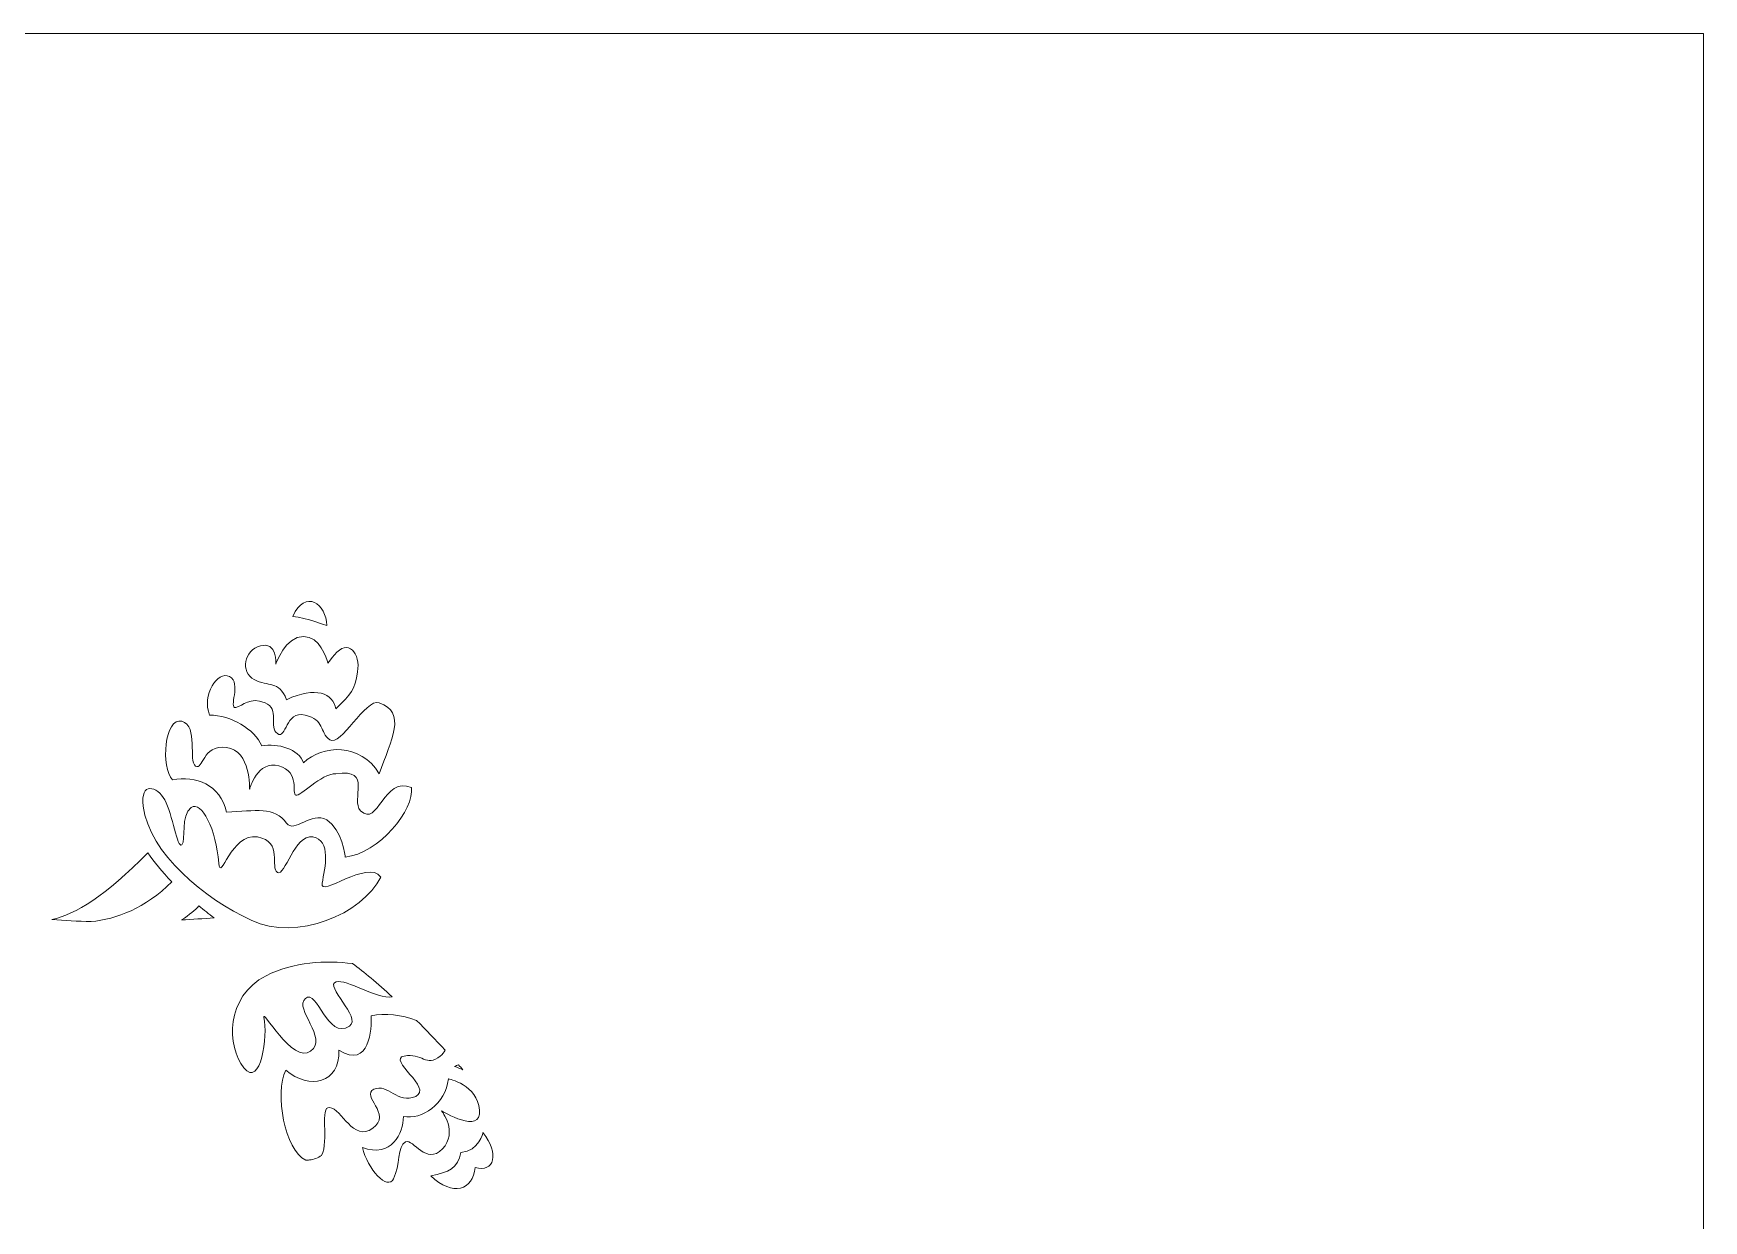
# Model space of a CAD drawing. Header units: inches. Extents: x -622 to 5817, y -2318 to 2869.
# Drawn here: x 5469 to 5817, y -357.4 to -110.2 of the extents above; entities that cross this region are included whole.
import ezdxf

# ---------------------------------------------------------------- set-up
doc = ezdxf.new("R2010")
doc.units = ezdxf.units.IN
doc.header["$MEASUREMENT"] = 0
doc.layers.add('Layer 1', color=7, linetype='Continuous')

# ---------------------------------------------------------------- blocks, each defined once
blk = doc.blocks.new('block 2')
at = {"layer": 'Layer 1', "lineweight": 0}
blk.add_lwpolyline([(4837.36, -110.19), (4837.36, -1089.81), (5816.98, -1089.81), (5816.98, -110.19), (4837.36, -110.19)], dxfattribs=at)
for points, knots in [([(5523.04, -231.6), (5525.61, -225.82), (5530.11, -229.03), (5530.11, -233.53), (5530.11, -233.53), (5525.94, -231.92), (5523.04, -231.6)], [0, 0, 0, 0, 1, 1, 1, 2, 2, 2, 2]), ([(5525.29, -235.78), (5528.68, -235.78), (5530.08, -240.25), (5530.37, -241.33), (5530.64, -240.97), (5531.06, -240.44), (5531.72, -239.63), (5534.61, -236.1), (5537.18, -239.31), (5536.54, -243.17), (5535.9, -247.02), (5535.25, -247.66), (5532.04, -250.88), (5531.4, -247.66), (5527.86, -246.06), (5521.76, -248.95), (5520.15, -244.77), (5517.91, -246.38), (5515.01, -244.77), (5512.12, -243.17), (5512.77, -238.67), (5516.3, -237.71), (5519.83, -236.74), (5519.51, -241.56), (5519.51, -241.56), (5519.51, -241.56), (5521.44, -235.78), (5525.29, -235.78)], [0, 0, 0, 0, 1, 1, 1, 2, 2, 2, 3, 3, 3, 4, 4, 4, 5, 5, 5, 6, 6, 6, 7, 7, 7, 8, 8, 8, 9, 9, 9, 9]), ([(5511.16, -250.56), (5512.77, -250.24), (5514.05, -248.31), (5517.26, -249.59), (5520.48, -250.88), (5517.91, -254.73), (5519.83, -256.02), (5521.76, -257.3), (5521.44, -251.2), (5525.62, -252.16), (5529.79, -253.13), (5528.51, -255.7), (5530.76, -257.3), (5533, -258.91), (5538.14, -248.63), (5541.04, -249.59), (5546.83, -251.52), (5543.61, -257.3), (5541.04, -264.37), (5537.18, -257.94), (5529.15, -258.27), (5525.3, -262.12), (5524.33, -259.23), (5519.83, -257.95), (5516.62, -258.59), (5515.01, -255.05), (5510.2, -252.16), (5505.7, -252.16), (5504.09, -247.99), (5507.3, -242.85), (5509.87, -244.13), (5512.44, -245.42), (5509.55, -250.88), (5511.16, -250.56)], [0, 0, 0, 0, 1, 1, 1, 2, 2, 2, 3, 3, 3, 4, 4, 4, 5, 5, 5, 6, 6, 6, 7, 7, 7, 8, 8, 8, 9, 9, 9, 10, 10, 10, 11, 11, 11, 11]), ([(5509.23, -258.91), (5514.37, -259.55), (5514.05, -267.58), (5514.05, -267.58), (5514.05, -267.58), (5515.66, -261.48), (5520.16, -262.76), (5524.65, -264.05), (5522.73, -268.55), (5523.69, -268.87), (5524.65, -269.19), (5528.83, -264.37), (5532.04, -264.37), (5539.85, -263.14), (5534.93, -269.83), (5537.18, -272.08), (5540.84, -275.74), (5542, -264.69), (5547.78, -267.26), (5548.43, -271.76), (5541.04, -281.07), (5533.97, -281.72), (5533.97, -281.72), (5533.33, -275.93), (5530.11, -274.01), (5526.9, -272.08), (5523.37, -276.9), (5521.76, -274.65), (5519.26, -271.14), (5515.34, -272.08), (5509.23, -272.4), (5507.95, -266.62), (5502.81, -264.69), (5497.99, -265.66), (5495.42, -263.09), (5496.38, -252.49), (5499.92, -253.45), (5503.45, -254.41), (5501.2, -261.8), (5502.81, -262.77), (5504.41, -263.73), (5504.09, -258.27), (5509.23, -258.91)], [0, 0, 0, 0, 1, 1, 1, 2, 2, 2, 3, 3, 3, 4, 4, 4, 5, 5, 5, 6, 6, 6, 7, 7, 7, 8, 8, 8, 9, 9, 9, 10, 10, 10, 11, 11, 11, 12, 12, 12, 13, 13, 13, 14, 14, 14, 14]), ([(5499.92, -279.15), (5500.88, -278.19), (5499.6, -273.05), (5501.85, -271.44), (5504.09, -269.83), (5507.1, -276.09), (5507.63, -283), (5507.95, -287.18), (5510.2, -276.58), (5515.66, -277.54), (5521.12, -278.5), (5518.23, -283.97), (5519.84, -284.93), (5521.44, -285.89), (5523.37, -276.9), (5527.22, -277.54), (5531.08, -278.18), (5529.79, -283.97), (5529.15, -287.18), (5528.51, -290.39), (5538.79, -282.04), (5541.36, -285.89), (5537.5, -293.6), (5524.01, -299.39), (5514.38, -294.89), (5504.74, -290.39), (5493.13, -281.05), (5491.89, -271.12), (5491.24, -265.98), (5494.78, -266.94), (5496.38, -269.83), (5497.99, -272.72), (5498.95, -280.11), (5499.92, -279.15)], [0, 0, 0, 0, 1, 1, 1, 2, 2, 2, 3, 3, 3, 4, 4, 4, 5, 5, 5, 6, 6, 6, 7, 7, 7, 8, 8, 8, 9, 9, 9, 10, 10, 10, 11, 11, 11, 11]), ([(5492.85, -280.82), (5494.15, -282.74), (5495.79, -284.77), (5497.88, -286.89), (5492.27, -292.41), (5486.35, -294.64), (5481.03, -295.17), (5478.22, -295.1), (5475.5, -294.97), (5472.87, -294.76), (5477.79, -293.54), (5483.98, -289.95), (5492.85, -280.82)], [0, 0, 0, 0, 1, 1, 1, 2, 2, 2, 3, 3, 3, 4, 4, 4, 4]), ([(5506.7, -294.39), (5504.41, -294.56), (5502.13, -294.71), (5499.88, -294.83), (5501.5, -293.77), (5502.71, -292.7), (5503.49, -291.92), (5504.5, -292.73), (5505.56, -293.56), (5506.7, -294.39)], [0, 0, 0, 0, 1, 1, 1, 2, 2, 2, 3, 3, 3, 3]), ([(5532.09, -307.7), (5529.42, -308.43), (5537.55, -315.18), (5534.86, -316.93), (5530.22, -319.94), (5528.19, -309.01), (5525.68, -311.17), (5523.18, -313.33), (5530.51, -319.44), (5526.77, -322.18), (5523.03, -324.91), (5516.48, -312.92), (5517.02, -315.17), (5517.9, -318.82), (5516.37, -329.99), (5512.85, -325.62), (5509.32, -321.24), (5508.93, -310.76), (5517.49, -306.45), (5523.19, -303.58), (5530.01, -303.14), (5535.5, -303.93), (5537.87, -305.63), (5540.68, -307.99), (5543.78, -310.87), (5540.58, -311.39), (5534.23, -307.11), (5532.09, -307.7)], [0, 0, 0, 0, 1, 1, 1, 2, 2, 2, 3, 3, 3, 4, 4, 4, 5, 5, 5, 6, 6, 6, 7, 7, 7, 8, 8, 8, 9, 9, 9, 9]), ([(5553.78, -323.19), (5550.86, -325.54), (5549.94, -322.47), (5546.26, -323.17), (5542.58, -323.87), (5552.36, -329.86), (5548.65, -331.58), (5544.93, -333.29), (5542.84, -328.76), (5539.95, -330.09), (5537.06, -331.43), (5543.86, -335.29), (5539.7, -338.22), (5535.55, -341.14), (5533.32, -334.16), (5530.69, -333.88), (5528.62, -333.66), (5530.6, -340.85), (5529.06, -343.86), (5528.32, -344.35), (5527.46, -344.7), (5526.5, -344.81), (5526.25, -344.84), (5525.99, -344.84), (5525.74, -344.84), (5521.41, -342.86), (5519.18, -330.88), (5521.57, -326.08), (5526.53, -330.3), (5532.87, -328.86), (5532.67, -321.95), (5539.06, -326), (5539.52, -317.28), (5539.39, -314.83), (5542.21, -314.12), (5545.8, -314.63), (5548.83, -315.75), (5550.76, -317.68), (5552.75, -319.76), (5554.78, -321.95), (5554.59, -322.38), (5554.27, -322.79), (5553.78, -323.19)], [0, 0, 0, 0, 1, 1, 1, 2, 2, 2, 3, 3, 3, 4, 4, 4, 5, 5, 5, 6, 6, 6, 7, 7, 7, 8, 8, 8, 9, 9, 9, 10, 10, 10, 11, 11, 11, 12, 12, 12, 13, 13, 13, 14, 14, 14, 14]), ([(5556.76, -325.32), (5557.05, -325.23), (5557.31, -325.12), (5557.56, -324.99), (5557.87, -325.33), (5558.18, -325.68), (5558.49, -326.03), (5557.94, -325.78), (5557.37, -325.54), (5556.76, -325.32)], [0, 0, 0, 0, 1, 1, 1, 2, 2, 2, 3, 3, 3, 3]), ([(5561.97, -334.42), (5562.43, -339.71), (5554.04, -334.58), (5554.04, -334.58), (5554.04, -334.58), (5557.57, -338.96), (5554.21, -342.52), (5550.85, -346.07), (5548.18, -340.3), (5546.53, -341.07), (5544.88, -341.83), (5545.36, -346.11), (5544.06, -348.71), (5542.77, -351.32), (5538.64, -346.72), (5537.55, -342.22), (5543.58, -344.43), (5546.18, -339.22), (5546.08, -335.77), (5549.92, -336.49), (5554.9, -333.19), (5555.46, -327.92), (5555.46, -327.92), (5561.52, -329.12), (5561.97, -334.42)], [0, 0, 0, 0, 1, 1, 1, 2, 2, 2, 3, 3, 3, 4, 4, 4, 5, 5, 5, 6, 6, 6, 7, 7, 7, 8, 8, 8, 8]), ([(5562.65, -339.11), (5566.17, -343.49), (5565.04, -347.52), (5561.01, -346.38), (5560.66, -351.04), (5556.35, -352.54), (5551.81, -348.13), (5555.49, -347.43), (5557.55, -346.48), (5558.05, -343.24), (5561.92, -342.95), (5562.65, -339.11), (5562.65, -339.11)], [0, 0, 0, 0, 1, 1, 1, 2, 2, 2, 3, 3, 3, 4, 4, 4, 4])]:
    blk.add_open_spline(points, degree=3, knots=knots, dxfattribs=at)

msp = doc.modelspace()

# ---------------------------------------------------------------- block references
at = {"layer": 'Layer 1'}
msp.add_blockref('block 2', (0, 0), dxfattribs=at)

doc.saveas('drawing.dxf')
